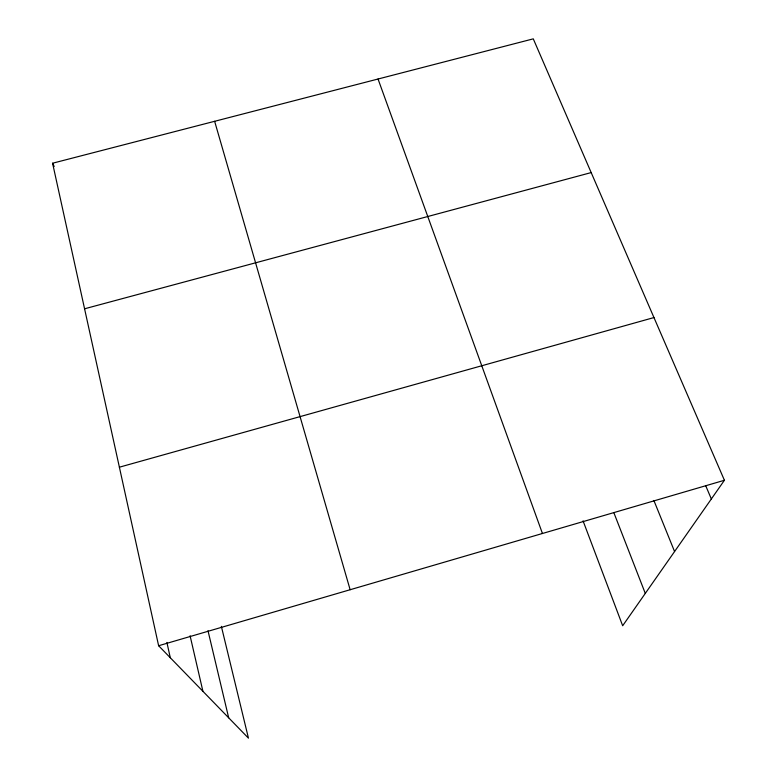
<?xml version="1.0" encoding="UTF-8"?>
<svg xmlns="http://www.w3.org/2000/svg" width="777" height="777" viewBox="0 0 777 777"><rect width="100%" height="100%" fill="white"/><g stroke="black" fill="none" stroke-linecap="round" stroke-linejoin="round"><path stroke-width="1.17" d="M221.358 626.359L248.446 738.15L158.625 645.736L52.583 163.228L533.275 38.85L724.417 480.273L622.668 625.757L583.051 520.843M158.625 645.736L724.417 480.273M119.386 467.2L653.962 317.56M84.576 308.79L591.19 172.581M52.583 163.228L54.176 166.501M705.691 485.683L711.343 498.97M653.884 500.485L674.572 551.544M613.84 512.645L645.289 593.414M378.04 79.021L542.443 533.488M214.637 121.299L350.136 589.724M207.993 630.73L228.681 717.812M190.083 635.751L202.914 691.307M166.89 642.424L170.299 657.74"/></g></svg>
